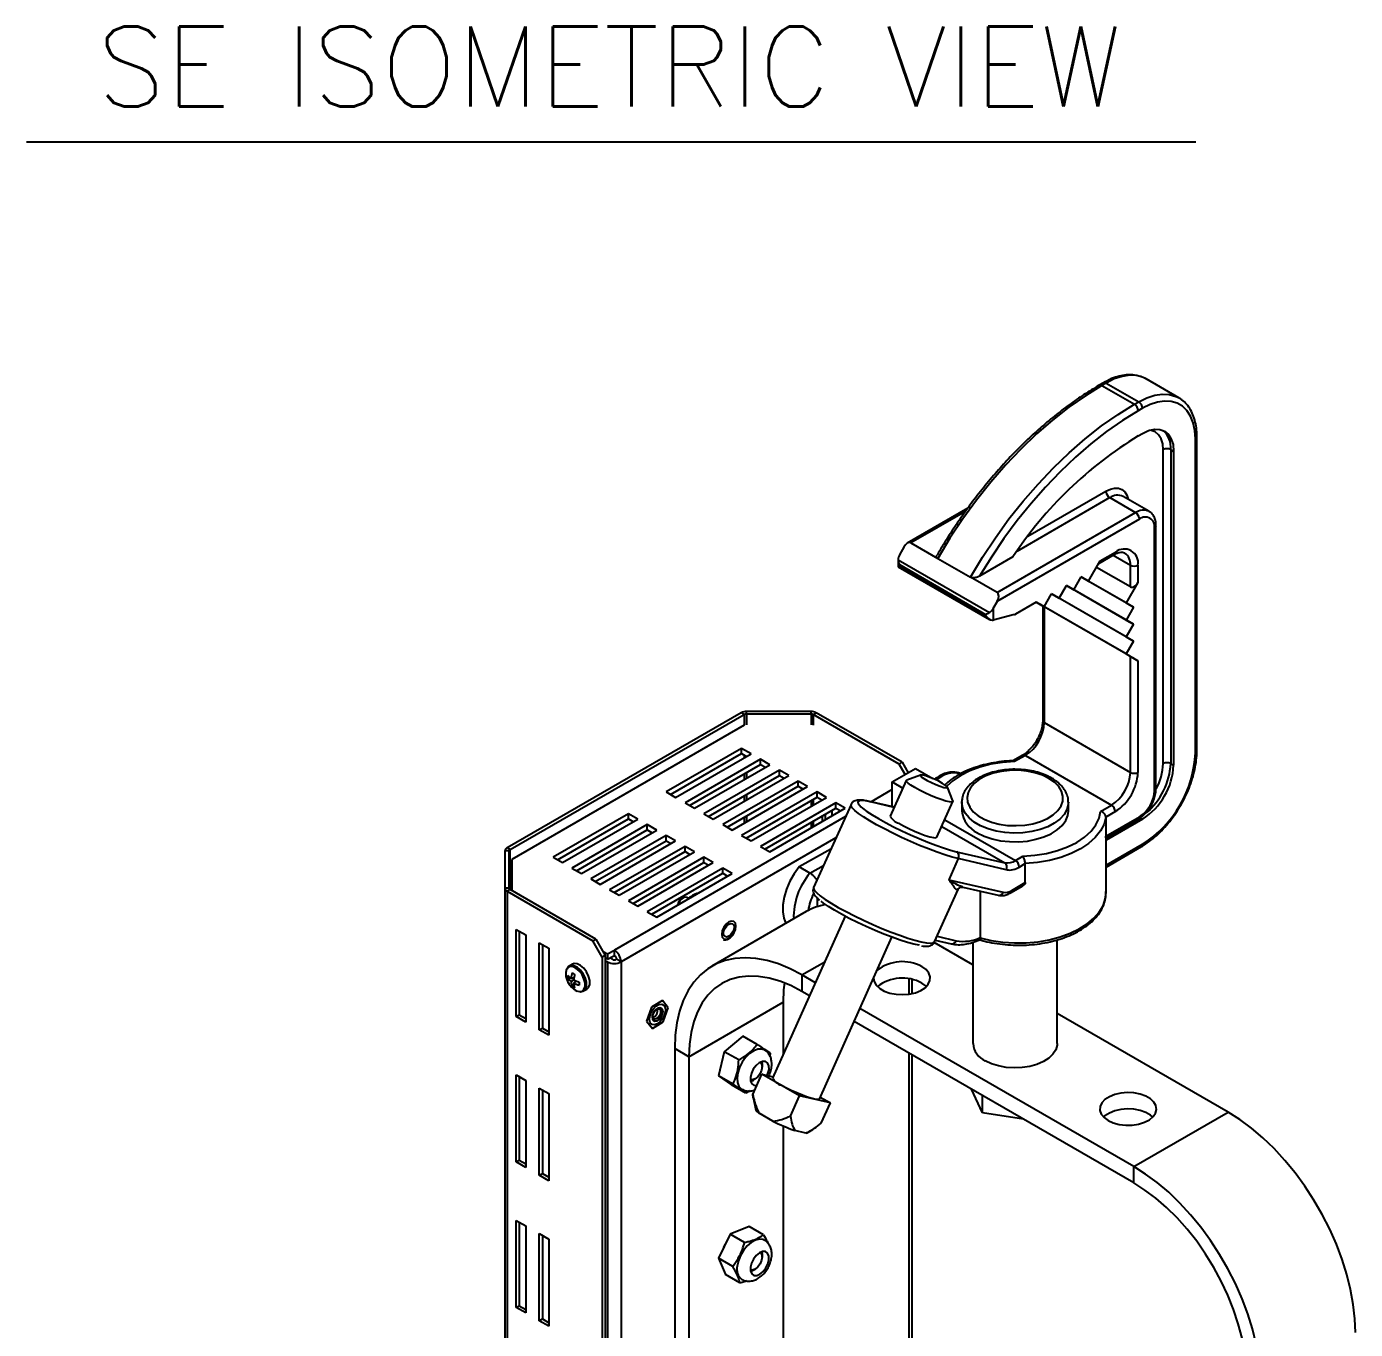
# Model space of a CAD drawing. Extents: x 8 to 113, y 1 to 87.
# Drawn here: x 70.4 to 82.86, y 74.02 to 86.24 of the extents above; entities that cross this region are included whole.
import ezdxf
from ezdxf.enums import TextEntityAlignment as Align

# ---------------------------------------------------------------- set-up
doc = ezdxf.new("R2010")
doc.units = 0
doc.header["$MEASUREMENT"] = 0
doc.layers.add('OBJECT', color=7, linetype='CONTINUOUS')
doc.styles.get("Standard").update_dxf_attribs({"font": 'SIMPLEX'})

msp = doc.modelspace()

# ---------------------------------------------------------------- linework, layer by layer
at = {"layer": 'OBJECT', "color": 1}
msp.add_line((70.4, 85.154), (81.363, 85.154), dxfattribs=at)
at = {"layer": 'OBJECT'}
for p, q in [((80.497, 82.897), (80.457, 82.874)), ((80.522, 82.894), (80.482, 82.871)), ((80.482, 82.871), (80.788, 82.695)), ((80.522, 82.894), (80.828, 82.718)), ((81.203, 82.755), (80.897, 82.932)), ((80.788, 82.695), (80.828, 82.718)), ((80.863, 82.657), (80.823, 82.634)), ((80.823, 82.399), (80.863, 82.422)), ((81.358, 79.427), (81.358, 82.371)), ((81.373, 79.448), (81.373, 82.391)), ((81.057, 79.325), (81.057, 82.269)), ((81.128, 82.269), (81.154, 82.253)), ((81.128, 82.269), (81.128, 79.325)), ((81.154, 82.253), (81.154, 79.31)), ((79.789, 81.458), (80.52, 81.88)), ((80.556, 81.819), (79.684, 81.315)), ((80.556, 81.819), (80.798, 81.679)), ((80.923, 81.691), (80.68, 81.831)), ((79.224, 81.719), (78.657, 81.392)), ((79.203, 81.69), (78.692, 81.395)), ((79.5, 80.929), (80.798, 81.679)), ((80.833, 81.617), (79.502, 80.849)), ((80.975, 79.072), (80.975, 81.536)), ((80.989, 79.093), (80.989, 81.556)), ((78.624, 81.356), (78.586, 81.288)), ((78.692, 81.395), (78.943, 81.25)), ((78.572, 81.237), (78.572, 81.172)), ((78.572, 81.235), (79.427, 80.741)), ((78.943, 81.25), (79.249, 81.074)), ((79.648, 81.263), (79.335, 81.083)), ((80.452, 81.201), (80.597, 81.286)), ((80.466, 81.227), (80.608, 81.308)), ((80.587, 81.28), (80.749, 81.186)), ((78.572, 81.172), (79.429, 80.677)), ((79.394, 80.722), (78.586, 81.188)), ((78.586, 81.188), (78.586, 81.181)), ((78.586, 81.181), (79.394, 80.715)), ((80.356, 81.036), (80.466, 81.227)), ((80.749, 80.982), (80.431, 81.165)), ((80.749, 80.982), (80.749, 81.186)), ((80.82, 81.186), (80.82, 81.023)), ((79.5, 80.929), (79.249, 81.074)), ((80.08, 80.876), (80.149, 80.996)), ((80.149, 80.996), (80.218, 80.956)), ((80.218, 80.956), (80.149, 80.996)), ((80.71, 80.672), (80.149, 80.996)), ((80.779, 80.632), (80.149, 80.996)), ((80.218, 80.956), (80.287, 81.076)), ((80.287, 81.076), (80.356, 81.036)), ((80.356, 81.036), (80.287, 81.076)), ((80.71, 80.832), (80.287, 81.075)), ((80.779, 80.792), (80.287, 81.075)), ((80.82, 81.023), (80.71, 80.832)), ((79.942, 80.797), (80.011, 80.916)), ((80.011, 80.916), (80.08, 80.876)), ((80.08, 80.876), (80.011, 80.916)), ((80.71, 80.513), (80.011, 80.916)), ((80.779, 80.473), (80.011, 80.916)), ((79.464, 80.781), (79.502, 80.849)), ((79.464, 80.781), (79.464, 80.672)), ((79.867, 80.84), (79.672, 80.727)), ((79.867, 80.84), (79.942, 80.797)), ((79.942, 80.797), (79.867, 80.84)), ((80.71, 80.354), (79.867, 80.84)), ((79.927, 80.806), (79.867, 80.84)), ((79.927, 80.806), (79.927, 79.73)), ((80.749, 80.331), (79.942, 80.797)), ((79.942, 80.797), (79.942, 79.71)), ((80.71, 80.832), (80.779, 80.792)), ((80.779, 80.792), (80.71, 80.672)), ((79.394, 80.715), (79.394, 80.722)), ((79.662, 80.723), (79.464, 80.672)), ((80.71, 80.672), (80.779, 80.632)), ((80.779, 80.632), (80.71, 80.513)), ((80.71, 80.513), (80.779, 80.473)), ((80.779, 80.473), (80.71, 80.354)), ((80.71, 80.354), (80.82, 80.29)), ((80.749, 79.243), (80.749, 80.331)), ((80.82, 80.29), (80.82, 79.243)), ((77.101, 79.803), (74.905, 78.535)), ((74.933, 78.519), (77.129, 79.787)), ((77.129, 79.787), (77.101, 79.803)), ((77.129, 79.787), (77.129, 79.685)), ((77.15, 79.792), (77.15, 79.815)), ((77.755, 79.815), (77.15, 79.815)), ((77.15, 79.792), (77.755, 79.792)), ((77.15, 79.792), (77.15, 79.69)), ((77.755, 79.792), (77.755, 79.815)), ((77.755, 79.792), (77.755, 79.69)), ((77.776, 79.787), (77.804, 79.803)), ((78.58, 79.322), (77.776, 79.787)), ((77.776, 79.787), (77.776, 79.685)), ((78.608, 79.339), (77.804, 79.803)), ((77.129, 79.685), (74.949, 78.426)), ((79.942, 79.71), (80.749, 79.243)), ((77.104, 79.468), (76.397, 79.06)), ((76.439, 79.036), (77.104, 79.419)), ((76.485, 79.009), (77.193, 79.417)), ((77.281, 79.366), (76.574, 78.958)), ((77.193, 79.417), (77.104, 79.468)), ((77.104, 79.419), (77.104, 79.468)), ((77.104, 79.419), (77.15, 79.393)), ((77.129, 79.405), (77.129, 79.381)), ((77.369, 79.315), (77.281, 79.366)), ((77.281, 79.317), (77.281, 79.366)), ((79.74, 79.406), (79.647, 79.352)), ((79.765, 79.403), (79.662, 79.344)), ((79.765, 79.403), (80.572, 78.937)), ((76.616, 78.934), (77.281, 79.317)), ((76.662, 78.907), (77.369, 79.315)), ((77.458, 79.264), (76.751, 78.856)), ((77.15, 79.242), (77.15, 79.189)), ((77.281, 79.317), (77.327, 79.291)), ((77.546, 79.213), (77.458, 79.264)), ((77.458, 79.215), (77.458, 79.264)), ((78.517, 79.155), (78.735, 79.28)), ((78.58, 79.322), (78.608, 79.339)), ((78.637, 79.224), (78.58, 79.322)), ((78.608, 79.339), (78.665, 79.24)), ((78.735, 79.28), (78.897, 79.186)), ((81.128, 79.325), (81.154, 79.31)), ((76.793, 78.831), (77.458, 79.215)), ((76.839, 78.805), (77.546, 79.213)), ((77.634, 79.162), (76.927, 78.754)), ((76.97, 78.729), (77.634, 79.113)), ((77.129, 79.229), (77.129, 79.176)), ((77.458, 79.215), (77.504, 79.189)), ((77.723, 79.111), (77.634, 79.162)), ((77.634, 79.113), (77.634, 79.162)), ((77.634, 79.113), (77.68, 79.087)), ((78.648, 79.167), (78.498, 78.832)), ((78.517, 78.921), (78.517, 79.155)), ((78.517, 79.155), (78.617, 79.097)), ((78.782, 79.218), (78.652, 79.17)), ((78.896, 79.186), (78.897, 79.186)), ((78.897, 79.186), (78.897, 79.185)), ((76.397, 79.06), (76.485, 79.009)), ((77.016, 78.703), (77.723, 79.111)), ((77.811, 79.06), (77.104, 78.652)), ((77.129, 79.025), (77.129, 78.972)), ((77.147, 78.627), (77.811, 79.011)), ((77.15, 79.038), (77.15, 78.985)), ((77.193, 78.601), (77.9, 79.009)), ((77.776, 78.991), (77.776, 78.938)), ((77.9, 79.009), (77.811, 79.06)), ((77.811, 79.011), (77.811, 79.06)), ((77.811, 79.011), (77.857, 78.985)), ((78.517, 79.082), (78.318, 78.967)), ((79.086, 78.976), (79.035, 79.105)), ((76.574, 78.958), (76.662, 78.907)), ((77.988, 78.958), (77.281, 78.55)), ((77.323, 78.525), (77.988, 78.909)), ((77.369, 78.499), (78.076, 78.907)), ((77.755, 78.978), (77.755, 78.925)), ((78.13, 78.943), (77.779, 78.163)), ((77.951, 78.888), (77.951, 78.835)), ((78.076, 78.907), (77.988, 78.958)), ((77.988, 78.909), (77.988, 78.958)), ((77.988, 78.909), (78.034, 78.882)), ((78.536, 78.916), (78.304, 78.97)), ((78.535, 78.915), (78.313, 78.967)), ((78.517, 78.935), (78.5, 78.925)), ((78.935, 78.635), (79.086, 78.97)), ((79.168, 78.963), (79.168, 78.971)), ((79.168, 78.963), (79.168, 78.881)), ((80.168, 78.881), (80.168, 78.963)), ((80.47, 78.878), (80.572, 78.937)), ((80.608, 78.876), (80.519, 78.824)), ((76.043, 78.856), (75.336, 78.448)), ((75.379, 78.423), (76.043, 78.807)), ((75.425, 78.397), (76.132, 78.805)), ((76.22, 78.754), (75.513, 78.346)), ((78.078, 78.829), (75.911, 77.577)), ((76.132, 78.805), (76.043, 78.856)), ((76.043, 78.807), (76.043, 78.856)), ((76.043, 78.807), (76.089, 78.78)), ((76.309, 78.703), (76.22, 78.754)), ((76.22, 78.705), (76.22, 78.754)), ((76.751, 78.856), (76.839, 78.805)), ((76.927, 78.754), (77.016, 78.703)), ((77.129, 78.821), (77.129, 78.768)), ((77.15, 78.834), (77.15, 78.78)), ((77.755, 78.774), (77.755, 78.721)), ((77.776, 78.787), (77.776, 78.733)), ((77.862, 78.783), (77.862, 78.837)), ((77.891, 78.8), (77.891, 78.853)), ((79.01, 78.8), (79.673, 78.418)), ((80.519, 78.646), (80.833, 78.827)), ((80.519, 78.824), (80.519, 78.646)), ((80.52, 78.63), (80.823, 78.804)), ((80.863, 78.805), (80.521, 78.608)), ((80.842, 78.817), (80.863, 78.805)), ((75.556, 78.321), (76.22, 78.705)), ((75.602, 78.295), (76.309, 78.703)), ((76.397, 78.652), (75.69, 78.244)), ((77.989, 78.63), (75.975, 77.467)), ((76.22, 78.705), (76.266, 78.678)), ((76.485, 78.601), (76.397, 78.652)), ((76.397, 78.603), (76.397, 78.652)), ((77.104, 78.652), (77.193, 78.601)), ((77.15, 78.629), (77.15, 78.625)), ((78.981, 78.737), (79.571, 78.396)), ((80.521, 78.117), (80.521, 78.63)), ((74.924, 78.507), (74.884, 78.507)), ((74.884, 78.507), (74.884, 78.158)), ((74.933, 78.519), (74.905, 78.535)), ((74.924, 78.158), (74.924, 78.507)), ((74.933, 78.146), (74.933, 78.519)), ((75.732, 78.219), (76.397, 78.603)), ((75.778, 78.193), (76.485, 78.601)), ((76.574, 78.55), (75.867, 78.142)), ((75.909, 78.117), (76.574, 78.501)), ((75.955, 78.091), (76.662, 78.499)), ((76.397, 78.603), (76.443, 78.576)), ((76.662, 78.499), (76.574, 78.55)), ((76.574, 78.501), (76.574, 78.55)), ((76.574, 78.501), (76.62, 78.474)), ((77.281, 78.55), (77.369, 78.499)), ((77.942, 78.524), (77.643, 78.358)), ((79.12, 78.5), (79.571, 78.396)), ((80.521, 78.373), (80.863, 78.57)), ((80.521, 78.356), (80.853, 78.547)), ((74.949, 78.426), (74.949, 78.137)), ((75.336, 78.448), (75.425, 78.397)), ((76.751, 78.448), (76.043, 78.04)), ((76.086, 78.015), (76.751, 78.399)), ((76.132, 77.989), (76.839, 78.397)), ((76.839, 78.397), (76.751, 78.448)), ((76.751, 78.399), (76.751, 78.448)), ((76.751, 78.399), (76.797, 78.372)), ((77.745, 78.299), (77.872, 78.37)), ((79.135, 78.435), (79.046, 78.237)), ((79.586, 78.331), (79.135, 78.435)), ((79.673, 78.418), (79.742, 78.457)), ((79.764, 78.389), (79.708, 78.356)), ((79.764, 78.21), (79.764, 78.389)), ((75.513, 78.346), (75.602, 78.295)), ((75.69, 78.244), (75.778, 78.193)), ((76.927, 78.346), (76.22, 77.937)), ((76.263, 77.913), (76.927, 78.297)), ((76.309, 77.886), (77.016, 78.295)), ((77.016, 78.295), (76.927, 78.346)), ((76.927, 78.297), (76.927, 78.346)), ((76.927, 78.297), (76.973, 78.27)), ((77.745, 78.299), (77.643, 78.358)), ((74.884, 78.158), (74.884, 72.626)), ((74.924, 78.158), (74.884, 78.158)), ((74.933, 78.146), (74.905, 78.129)), ((74.905, 78.129), (74.905, 72.597)), ((74.905, 78.129), (75.709, 77.665)), ((75.738, 77.681), (74.933, 78.146)), ((75.867, 78.142), (75.955, 78.091)), ((78.912, 77.654), (79.133, 78.146)), ((79.046, 78.237), (79.556, 78.119)), ((79.143, 78.158), (79.144, 78.16)), ((79.177, 78.168), (79.509, 78.091)), ((79.342, 78.13), (79.342, 77.696)), ((79.626, 78.114), (79.741, 78.18)), ((79.637, 78.137), (79.764, 78.21)), ((76.043, 78.04), (76.132, 77.989)), ((76.555, 78.068), (76.542, 78.06)), ((76.608, 78.061), (76.59, 78.071)), ((77.813, 78.053), (77.812, 77.984)), ((77.813, 78.063), (77.813, 78.053)), ((76.22, 77.937), (76.309, 77.886)), ((77.71, 77.938), (76.826, 77.427)), ((78.076, 77.894), (77.395, 76.377)), ((74.992, 77.771), (75.08, 77.72)), ((74.992, 76.954), (74.992, 77.771)), ((75.02, 77.754), (75.02, 76.97)), ((75.08, 77.72), (75.08, 76.903)), ((75.207, 77.646), (75.296, 77.595)), ((75.207, 76.83), (75.207, 77.646)), ((75.236, 77.63), (75.236, 76.846)), ((75.709, 77.665), (75.738, 77.681)), ((75.798, 77.512), (75.709, 77.665)), ((75.738, 77.681), (75.826, 77.528)), ((77.833, 76.181), (78.514, 77.698)), ((79.273, 77.439), (78.909, 77.649)), ((78.92, 77.671), (79.069, 77.637)), ((78.936, 77.707), (79.116, 77.665)), ((79.273, 77.651), (79.273, 76.701)), ((79.342, 77.696), (79.342, 77.692)), ((80.063, 76.701), (80.063, 77.674)), ((75.296, 77.595), (75.296, 76.779)), ((75.826, 77.528), (75.798, 77.512)), ((75.798, 77.512), (75.798, 72.184)), ((75.805, 77.565), (75.847, 77.541)), ((75.826, 77.528), (75.826, 72.2)), ((75.847, 77.492), (75.826, 77.504)), ((75.847, 77.541), (75.911, 77.577)), ((75.847, 77.541), (75.847, 77.492)), ((75.847, 77.492), (75.911, 77.528)), ((75.89, 77.492), (75.868, 77.504)), ((75.911, 77.528), (75.911, 77.577)), ((75.518, 77.445), (75.487, 77.427)), ((75.826, 77.479), (75.847, 77.467)), ((75.847, 77.467), (75.847, 72.286)), ((75.975, 77.467), (75.932, 77.492)), ((75.975, 77.467), (75.975, 72.286)), ((77.67, 77.344), (77.885, 77.468)), ((75.473, 77.312), (75.501, 77.315)), ((75.505, 77.312), (75.534, 77.322)), ((75.531, 77.297), (75.505, 77.282)), ((75.515, 77.239), (75.532, 77.261)), ((75.519, 77.317), (75.533, 77.319)), ((75.531, 77.267), (75.555, 77.286)), ((75.543, 77.276), (75.551, 77.288)), ((77.796, 77.271), (77.67, 77.344)), ((77.67, 77.344), (77.67, 77.19)), ((78.676, 77.165), (78.676, 77.308)), ((78.702, 77.17), (78.702, 77.303)), ((75.622, 77.194), (75.653, 77.211)), ((77.742, 77.149), (77.67, 77.19)), ((76.26, 77.042), (76.213, 76.91)), ((76.362, 77.105), (76.26, 77.042)), ((76.349, 77.033), (76.349, 77.033)), ((76.417, 77.037), (76.362, 77.105)), ((76.37, 76.906), (76.417, 77.037)), ((76.609, 76.578), (77.493, 77.088)), ((77.493, 77.088), (77.493, 76.596)), ((80.781, 75.548), (78.214, 77.03)), ((74.992, 76.954), (75.02, 76.97)), ((75.08, 76.903), (74.992, 76.954)), ((75.02, 76.97), (75.08, 76.936)), ((76.213, 76.91), (76.268, 76.842)), ((76.268, 76.842), (76.37, 76.906)), ((76.28, 76.914), (76.28, 76.914)), ((80.781, 75.394), (78.16, 76.908)), ((81.665, 76.058), (80.063, 76.983)), ((75.207, 76.83), (75.236, 76.846)), ((75.296, 76.779), (75.207, 76.83)), ((75.236, 76.846), (75.296, 76.811)), ((77.116, 76.771), (76.942, 76.625)), ((77.251, 76.693), (77.116, 76.771)), ((76.609, 76.578), (76.477, 76.655)), ((76.477, 76.655), (76.477, 70.895)), ((76.942, 76.625), (76.888, 76.398)), ((77.077, 76.547), (76.942, 76.625)), ((76.609, 76.578), (76.609, 70.972)), ((77.297, 76.486), (77.297, 76.507)), ((77.372, 76.61), (77.37, 76.584)), ((78.676, 73.845), (78.676, 76.61)), ((78.702, 73.882), (78.702, 76.595)), ((74.992, 76.407), (75.08, 76.356)), ((74.992, 75.591), (74.992, 76.407)), ((75.02, 76.391), (75.02, 75.607)), ((77.024, 76.32), (76.888, 76.398)), ((76.888, 76.398), (77.009, 76.315)), ((77.208, 76.225), (77.293, 76.415)), ((77.646, 76.211), (77.293, 76.415)), ((77.293, 76.415), (77.401, 76.39)), ((75.08, 76.356), (75.08, 75.54)), ((75.207, 75.466), (75.207, 76.283)), ((75.207, 76.283), (75.296, 76.232)), ((75.236, 76.266), (75.236, 75.482)), ((77.144, 76.237), (77.009, 76.315)), ((77.177, 76.257), (77.144, 76.237)), ((77.211, 76.358), (77.23, 76.369)), ((79.362, 76.051), (79.258, 76.274)), ((75.296, 76.232), (75.296, 75.415)), ((77.214, 76.193), (77.208, 76.225)), ((77.213, 76.196), (77.236, 76.081)), ((77.561, 76.021), (77.646, 76.211)), ((77.936, 76.144), (77.646, 76.211)), ((77.841, 76.198), (77.936, 76.144)), ((77.851, 75.954), (77.936, 76.144)), ((79.362, 76.051), (79.362, 76.214)), ((77.397, 75.973), (77.27, 76.047)), ((79.748, 75.991), (79.362, 76.051)), ((80.781, 75.548), (81.665, 76.058)), ((77.493, 75.929), (77.493, 71.422)), ((77.707, 75.862), (77.603, 75.887)), ((77.718, 75.865), (77.752, 75.885)), ((74.992, 75.591), (75.02, 75.607)), ((75.08, 75.54), (74.992, 75.591)), ((75.02, 75.607), (75.08, 75.572)), ((80.781, 75.394), (80.781, 75.548)), ((75.207, 75.466), (75.236, 75.482)), ((75.296, 75.415), (75.207, 75.466)), ((75.236, 75.482), (75.296, 75.448)), ((74.992, 75.043), (75.08, 74.992)), ((74.992, 74.227), (74.992, 75.043)), ((75.02, 75.027), (75.02, 74.243)), ((75.08, 74.992), (75.08, 74.176)), ((75.207, 74.919), (75.296, 74.868)), ((75.207, 74.102), (75.207, 74.919)), ((75.236, 74.903), (75.236, 74.119)), ((76.997, 74.914), (76.886, 74.689)), ((77.174, 74.986), (76.997, 74.914)), ((77.132, 74.836), (76.997, 74.914)), ((77.309, 74.908), (77.174, 74.986)), ((75.296, 74.868), (75.296, 74.051)), ((76.936, 74.79), (76.949, 74.818)), ((77.021, 74.611), (76.886, 74.689)), ((76.886, 74.689), (76.952, 74.535)), ((77.297, 74.703), (77.297, 74.724)), ((77.087, 74.457), (76.952, 74.535)), ((77.211, 74.576), (77.23, 74.586)), ((74.992, 74.227), (75.02, 74.243)), ((75.08, 74.176), (74.992, 74.227)), ((75.02, 74.243), (75.08, 74.209)), ((75.207, 74.102), (75.236, 74.119)), ((75.296, 74.051), (75.207, 74.102)), ((75.236, 74.119), (75.296, 74.084))]:
    msp.add_line(p, q, dxfattribs=at)
at = {"layer": 'OBJECT', "flags": 128}
for points in [[(80.482, 82.871), (80.327, 82.775), (80.173, 82.667), (80.02, 82.547), (79.869, 82.416), (79.722, 82.275), (79.579, 82.124), (79.44, 81.964), (79.306, 81.795), (79.178, 81.62), (79.057, 81.438), (78.943, 81.25)], [(80.897, 82.932), (80.87, 82.945), (80.809, 82.963), (80.743, 82.966), (80.672, 82.956), (80.598, 82.932), (80.522, 82.894)], [(80.828, 82.718), (80.903, 82.755), (80.977, 82.78), (81.048, 82.79), (81.114, 82.786), (81.175, 82.769), (81.205, 82.754)], [(79.249, 81.074), (79.363, 81.261), (79.484, 81.443), (79.611, 81.619), (79.745, 81.787), (79.884, 81.947), (80.028, 82.099), (80.175, 82.24), (80.325, 82.371), (80.478, 82.491), (80.633, 82.599), (80.788, 82.695)], [(80.823, 82.634), (80.674, 82.541), (80.525, 82.438), (80.378, 82.323), (80.233, 82.198), (80.091, 82.062), (79.952, 81.918), (79.818, 81.765), (79.688, 81.604), (79.564, 81.436), (79.446, 81.262), (79.335, 81.083)], [(81.358, 82.371), (81.353, 82.449), (81.338, 82.52), (81.313, 82.583), (81.279, 82.635), (81.237, 82.676), (81.187, 82.704), (81.131, 82.721), (81.069, 82.724), (81.003, 82.714), (80.934, 82.692), (80.863, 82.657)], [(80.863, 82.422), (80.92, 82.448), (80.975, 82.46), (81.025, 82.458), (81.069, 82.442), (81.105, 82.412), (81.132, 82.369), (81.149, 82.316), (81.154, 82.253)], [(81.057, 82.269), (81.052, 82.324), (81.037, 82.371), (81.014, 82.408), (80.982, 82.435), (80.943, 82.449), (80.929, 82.451)], [(80.52, 81.88), (80.562, 81.899), (80.601, 81.908), (80.638, 81.907), (80.67, 81.895), (80.697, 81.873), (80.716, 81.842), (80.728, 81.804)], [(79.662, 79.344), (79.551, 79.336), (79.442, 79.319), (79.339, 79.292), (79.244, 79.257), (79.158, 79.215), (79.085, 79.165), (79.027, 79.114)], [(79.986, 79.187), (79.924, 79.217), (79.854, 79.24), (79.778, 79.255), (79.698, 79.263), (79.617, 79.262), (79.538, 79.252), (79.463, 79.235), (79.395, 79.21), (79.336, 79.179), (79.287, 79.142), (79.25, 79.1), (79.227, 79.056), (79.218, 79.009), (79.223, 78.963), (79.243, 78.918), (79.276, 78.875), (79.322, 78.837), (79.379, 78.804), (79.446, 78.778), (79.519, 78.758), (79.597, 78.747), (79.678, 78.744), (79.758, 78.749), (79.835, 78.762), (79.907, 78.784), (79.971, 78.812), (80.026, 78.846), (80.069, 78.886), (80.099, 78.929), (80.115, 78.974), (80.117, 79.021), (80.104, 79.067), (80.077, 79.111), (80.038, 79.151), (79.986, 79.187)], [(79.086, 78.976), (79.086, 78.97), (79.075, 78.965), (79.052, 78.967), (79.019, 78.975), (78.976, 78.988), (78.928, 79.006), (78.875, 79.028), (78.823, 79.051), (78.773, 79.076), (78.728, 79.101), (78.691, 79.123), (78.665, 79.142), (78.65, 79.158), (78.648, 79.167), (78.652, 79.17)], [(78.989, 79.14), (78.952, 79.16), (78.911, 79.179), (78.869, 79.196), (78.831, 79.21), (78.802, 79.217), (78.784, 79.219), (78.78, 79.214), (78.789, 79.202), (78.811, 79.187), (78.844, 79.168), (78.883, 79.148), (78.925, 79.129), (78.966, 79.114), (78.999, 79.103), (79.023, 79.099), (79.035, 79.101), (79.032, 79.109), (79.016, 79.122), (78.989, 79.14)], [(79.135, 78.435), (79.077, 78.45), (79.01, 78.471), (78.936, 78.496), (78.856, 78.526), (78.773, 78.559), (78.689, 78.595), (78.604, 78.634), (78.522, 78.673), (78.443, 78.713), (78.37, 78.752), (78.305, 78.79), (78.248, 78.826), (78.201, 78.858), (78.165, 78.887), (78.141, 78.911), (78.13, 78.931), (78.13, 78.943)], [(78.313, 78.967), (78.266, 78.976), (78.23, 78.979), (78.207, 78.976), (78.195, 78.967), (78.197, 78.952), (78.212, 78.932), (78.221, 78.922)], [(78.221, 78.922), (78.238, 78.907), (78.277, 78.878), (78.327, 78.845), (78.386, 78.81), (78.453, 78.773), (78.527, 78.734), (78.605, 78.696), (78.686, 78.658), (78.768, 78.623), (78.849, 78.59), (78.926, 78.561), (78.998, 78.535), (79.064, 78.515), (79.12, 78.5)], [(78.304, 78.97), (78.305, 78.97), (78.313, 78.967)], [(80.168, 78.964), (80.167, 78.944), (80.154, 78.896), (80.128, 78.849), (80.088, 78.806), (80.036, 78.767), (79.974, 78.734), (79.902, 78.708), (79.824, 78.689), (79.742, 78.677), (79.657, 78.674), (79.573, 78.679), (79.491, 78.693), (79.415, 78.714), (79.345, 78.742), (79.285, 78.777), (79.237, 78.817), (79.2, 78.861), (79.177, 78.908), (79.168, 78.957), (79.168, 78.963)], [(79.314, 78.677), (79.379, 78.645), (79.452, 78.621), (79.532, 78.603), (79.615, 78.594), (79.7, 78.593), (79.783, 78.6), (79.864, 78.616), (79.939, 78.639), (80.006, 78.668), (80.063, 78.705), (80.109, 78.746), (80.143, 78.791), (80.162, 78.838), (80.168, 78.881)], [(79.742, 78.457), (79.853, 78.466), (79.962, 78.483), (80.065, 78.51), (80.16, 78.544), (80.246, 78.587), (80.319, 78.636), (80.38, 78.691), (80.426, 78.751), (80.456, 78.813), (80.47, 78.878)], [(78.577, 78.766), (78.622, 78.741), (78.672, 78.716), (78.725, 78.693), (78.777, 78.671), (78.826, 78.653), (78.868, 78.64), (78.902, 78.632), (78.924, 78.63), (78.935, 78.635), (78.935, 78.635)], [(80.519, 78.824), (80.502, 78.758), (80.469, 78.694), (80.42, 78.633), (80.357, 78.576), (80.281, 78.526), (80.193, 78.482), (80.096, 78.445), (79.99, 78.417), (79.879, 78.398), (79.764, 78.389)], [(77.643, 78.358), (77.596, 78.293), (77.556, 78.222), (77.525, 78.149), (77.502, 78.075), (77.491, 78.003), (77.49, 77.937), (77.5, 77.877), (77.519, 77.828)], [(77.779, 78.163), (77.778, 78.155), (77.787, 78.137), (77.808, 78.113), (77.842, 78.085), (77.888, 78.052), (77.944, 78.016), (78.01, 77.978), (78.083, 77.938), (78.163, 77.897), (78.247, 77.857), (78.333, 77.817), (78.42, 77.78), (78.505, 77.746), (78.586, 77.716), (78.661, 77.69), (78.729, 77.669), (78.789, 77.654), (78.838, 77.644), (78.875, 77.641), (78.9, 77.644), (78.912, 77.654), (78.912, 77.654)], [(79.133, 78.146), (79.133, 78.146), (79.129, 78.141)], [(79.342, 77.692), (79.445, 77.668), (79.552, 77.652), (79.662, 77.645), (79.773, 77.646), (79.883, 77.656), (79.989, 77.674), (80.09, 77.701), (80.184, 77.735), (80.269, 77.776), (80.344, 77.823), (80.406, 77.876), (80.456, 77.933), (80.493, 77.993), (80.514, 78.056), (80.521, 78.117)], [(76.59, 78.071), (76.574, 78.075), (76.555, 78.068)], [(77.812, 78.037), (77.819, 78.046), (77.825, 78.053)], [(78.773, 77.621), (78.768, 77.622), (78.718, 77.632), (78.659, 77.649), (78.591, 77.67), (78.517, 77.697), (78.438, 77.727), (78.355, 77.761), (78.273, 77.798), (78.191, 77.836), (78.113, 77.875), (78.04, 77.914), (77.975, 77.951), (77.918, 77.986), (77.871, 78.018), (77.85, 78.035)], [(76.984, 77.841), (76.959, 77.821), (76.937, 77.791), (76.923, 77.758), (76.918, 77.726), (76.923, 77.699), (76.937, 77.683), (76.959, 77.679), (76.984, 77.687), (77.01, 77.708), (77.031, 77.737), (77.046, 77.77), (77.051, 77.803), (77.046, 77.829), (77.031, 77.846), (77.01, 77.85), (76.984, 77.841)], [(76.984, 77.841), (76.959, 77.82), (76.937, 77.791), (76.923, 77.758), (76.918, 77.726), (76.923, 77.699), (76.937, 77.683), (76.959, 77.679), (76.984, 77.687), (77.01, 77.708), (77.031, 77.737), (77.046, 77.77), (77.051, 77.802), (77.046, 77.829), (77.031, 77.845), (77.01, 77.85), (76.984, 77.841)], [(76.984, 77.841), (76.959, 77.82), (76.937, 77.791), (76.923, 77.758), (76.918, 77.726), (76.923, 77.699), (76.937, 77.683), (76.937, 77.683)], [(76.984, 77.707), (76.965, 77.7), (76.949, 77.704), (76.939, 77.716), (76.935, 77.736), (76.939, 77.76), (76.949, 77.784), (76.965, 77.806), (76.984, 77.821), (77.003, 77.828), (77.019, 77.825), (77.03, 77.812), (77.034, 77.793), (77.03, 77.769), (77.019, 77.744), (77.003, 77.722), (76.984, 77.707)], [(77.031, 77.846), (77.01, 77.85), (76.984, 77.841)], [(77.67, 77.344), (77.56, 77.401), (77.451, 77.447), (77.344, 77.48), (77.239, 77.5), (77.138, 77.506), (77.042, 77.5), (76.951, 77.481), (76.866, 77.448), (76.788, 77.403), (76.718, 77.346), (76.655, 77.277), (76.602, 77.197), (76.557, 77.106), (76.522, 77.005), (76.497, 76.896), (76.482, 76.779), (76.477, 76.655)], [(75.494, 77.25), (75.497, 77.246), (75.524, 77.217), (75.554, 77.196), (75.583, 77.188), (75.608, 77.193), (75.626, 77.209), (75.636, 77.236), (75.636, 77.271), (75.626, 77.309), (75.608, 77.347), (75.583, 77.381), (75.554, 77.406), (75.524, 77.42), (75.497, 77.422), (75.474, 77.412), (75.46, 77.389), (75.455, 77.358), (75.455, 77.358)], [(75.588, 77.188), (75.593, 77.187), (75.62, 77.192), (75.639, 77.21), (75.649, 77.238), (75.649, 77.274), (75.639, 77.314), (75.62, 77.354), (75.593, 77.389), (75.563, 77.416), (75.531, 77.431), (75.503, 77.433), (75.48, 77.422), (75.465, 77.4)], [(75.653, 77.211), (75.67, 77.227), (75.68, 77.256), (75.68, 77.292), (75.67, 77.332), (75.65, 77.372), (75.624, 77.407), (75.593, 77.434), (75.562, 77.449), (75.533, 77.451), (75.518, 77.445)], [(78.342, 77.313), (78.347, 77.282), (78.366, 77.248), (78.399, 77.218), (78.442, 77.193), (78.495, 77.174), (78.553, 77.163), (78.615, 77.16), (78.676, 77.165), (78.733, 77.178), (78.784, 77.199), (78.825, 77.225), (78.854, 77.257), (78.87, 77.291), (78.872, 77.327), (78.859, 77.361), (78.833, 77.394), (78.795, 77.422), (78.795, 77.422)], [(75.455, 77.358), (75.46, 77.321), (75.472, 77.288)], [(77.67, 77.19), (77.566, 77.244), (77.463, 77.286), (77.362, 77.315), (77.264, 77.331), (77.17, 77.334), (77.081, 77.324), (76.997, 77.301), (76.92, 77.265), (76.85, 77.216), (76.788, 77.155), (76.735, 77.083), (76.69, 77), (76.655, 76.907), (76.63, 76.805), (76.615, 76.695), (76.609, 76.578)], [(77.506, 77.27), (77.498, 77.205), (77.493, 77.088)], [(78.837, 77.236), (78.833, 77.24), (78.795, 77.268)], [(76.315, 76.887), (76.288, 76.877), (76.264, 76.88), (76.248, 76.896), (76.24, 76.922), (76.243, 76.956), (76.255, 76.991), (76.275, 77.025), (76.301, 77.051), (76.329, 77.067), (76.355, 77.07), (76.375, 77.061), (76.387, 77.039), (76.39, 77.009), (76.382, 76.974), (76.366, 76.939), (76.342, 76.908), (76.315, 76.887)], [(76.292, 76.911), (76.311, 76.915), (76.33, 76.928), (76.346, 76.948), (76.358, 76.972), (76.364, 76.997), (76.362, 77.017), (76.352, 77.031), (76.338, 77.037), (76.319, 77.032), (76.3, 77.019), (76.284, 76.999), (76.272, 76.975), (76.266, 76.951), (76.268, 76.93), (76.278, 76.916), (76.292, 76.911)], [(76.325, 77.027), (76.336, 77.023), (76.343, 77.012), (76.345, 76.996), (76.34, 76.977), (76.331, 76.959), (76.318, 76.943), (76.304, 76.933), (76.29, 76.93), (76.278, 76.934), (76.271, 76.944), (76.27, 76.96), (76.274, 76.979), (76.283, 76.998), (76.296, 77.013), (76.31, 77.023), (76.325, 77.027)], [(76.349, 77.033), (76.352, 77.031), (76.361, 77.017), (76.364, 76.997), (76.358, 76.972), (76.346, 76.948), (76.329, 76.928), (76.311, 76.915), (76.292, 76.911), (76.28, 76.914)], [(77.317, 76.641), (77.292, 76.65), (77.256, 76.649), (77.218, 76.634), (77.179, 76.608), (77.142, 76.571), (77.11, 76.526), (77.085, 76.477), (77.068, 76.427), (77.061, 76.378), (77.065, 76.335), (77.078, 76.3), (77.101, 76.276), (77.105, 76.274)], [(80.063, 76.701), (80.062, 76.685), (80.049, 76.642), (80.023, 76.601), (79.984, 76.564), (79.933, 76.532), (79.873, 76.506), (79.806, 76.487), (79.733, 76.476), (79.658, 76.473), (79.584, 76.478), (79.512, 76.491), (79.446, 76.512), (79.388, 76.54)], [(77.344, 76.403), (77.351, 76.42), (77.361, 76.458), (77.359, 76.493), (77.347, 76.519), (77.327, 76.533), (77.3, 76.533), (77.27, 76.52), (77.24, 76.496), (77.214, 76.462), (77.196, 76.423), (77.186, 76.384), (77.188, 76.35), (77.199, 76.324), (77.22, 76.31), (77.245, 76.309)], [(77.281, 76.527), (77.292, 76.512), (77.297, 76.486), (77.292, 76.453), (77.277, 76.419), (77.255, 76.39), (77.23, 76.369), (77.204, 76.36), (77.186, 76.362)], [(77.189, 76.346), (77.215, 76.358), (77.23, 76.369)], [(77.833, 76.181), (77.833, 76.18), (77.822, 76.176), (77.799, 76.178), (77.766, 76.186), (77.723, 76.199), (77.675, 76.217), (77.623, 76.238), (77.57, 76.262), (77.52, 76.287), (77.475, 76.311)], [(80.541, 75.98), (80.589, 75.958), (80.645, 75.943), (80.705, 75.936), (80.767, 75.937), (80.826, 75.946), (80.881, 75.963), (80.927, 75.987), (80.962, 76.016), (80.985, 76.049), (80.994, 76.084), (80.988, 76.12), (80.969, 76.153), (80.937, 76.184), (80.893, 76.209), (80.841, 76.227), (80.782, 76.239), (80.721, 76.242), (80.66, 76.237), (80.602, 76.223), (80.552, 76.203), (80.511, 76.176), (80.482, 76.145), (80.466, 76.111), (80.464, 76.075), (80.476, 76.04), (80.502, 76.008), (80.541, 75.98)], [(80.958, 76.012), (80.937, 76.03), (80.893, 76.055), (80.841, 76.074), (80.782, 76.085), (80.721, 76.088), (80.66, 76.083), (80.602, 76.07), (80.552, 76.05), (80.511, 76.023), (80.499, 76.012)], [(82.859, 73.991), (82.854, 74.121), (82.839, 74.256), (82.813, 74.394), (82.778, 74.535), (82.734, 74.677), (82.68, 74.819), (82.618, 74.96), (82.547, 75.099), (82.469, 75.234), (82.385, 75.364), (82.294, 75.489), (82.197, 75.606), (82.096, 75.716), (81.992, 75.817), (81.885, 75.908), (81.775, 75.988), (81.665, 76.058)], [(77.707, 75.862), (77.715, 75.864), (77.718, 75.865)], [(81.975, 73.48), (81.97, 73.61), (81.955, 73.745), (81.929, 73.884), (81.894, 74.025), (81.85, 74.167), (81.796, 74.309), (81.734, 74.45), (81.664, 74.589), (81.586, 74.724), (81.501, 74.854), (81.41, 74.979), (81.313, 75.096), (81.213, 75.206), (81.108, 75.307), (81.001, 75.398), (80.892, 75.478), (80.781, 75.548)], [(81.842, 73.557), (81.837, 73.68), (81.822, 73.808), (81.796, 73.939), (81.761, 74.072), (81.717, 74.207), (81.663, 74.341), (81.601, 74.473), (81.531, 74.602), (81.454, 74.728), (81.371, 74.848), (81.281, 74.961), (81.187, 75.067), (81.089, 75.164), (80.988, 75.251), (80.885, 75.328), (80.781, 75.394)], [(77.317, 74.859), (77.304, 74.864), (77.271, 74.868), (77.233, 74.859), (77.194, 74.837), (77.156, 74.804), (77.122, 74.762), (77.094, 74.715), (77.074, 74.664), (77.063, 74.614)], [(77.281, 74.744), (77.292, 74.73), (77.297, 74.703), (77.292, 74.67), (77.277, 74.637), (77.255, 74.607), (77.23, 74.586), (77.204, 74.577), (77.186, 74.58)], [(77.187, 74.604), (77.187, 74.569), (77.199, 74.543), (77.219, 74.528), (77.246, 74.527), (77.276, 74.539), (77.306, 74.563), (77.332, 74.597), (77.351, 74.635), (77.36, 74.674), (77.359, 74.709), (77.348, 74.735), (77.328, 74.75), (77.301, 74.751), (77.271, 74.739), (77.241, 74.715), (77.215, 74.681), (77.196, 74.643), (77.187, 74.604)], [(77.189, 74.564), (77.214, 74.575), (77.23, 74.587)]]:
    msp.add_lwpolyline(points, dxfattribs=at)
at = {"layer": 'OBJECT'}
for centre, radius, start, end in [((80.468, 82.851), 0.0252, 54.3866, 114.2872), ((80.508, 82.874), 0.0252, 54.3842, 114.3056), ((80.746, 82.63), 0.0768, 2.6063, 57.3938), ((80.786, 82.653), 0.0768, 2.6063, 57.3938), ((82.788, 79.187), 3.765, 121.4644, 146.5293), ((80.915, 82.288), 0.214, 354.8665, 48.9016), ((81.348, 82.394), 0.0251, 294.3761, 354.2895), ((81.092, 82.201), 0.0769, 62.6098, 117.3902), ((80.597, 81.883), 0.0768, 182.6063, 237.3938), ((80.629, 81.716), 0.126, 65.6939, 125.6172), ((80.871, 81.576), 0.126, 66.1, 125.5818), ((80.757, 81.614), 0.0768, 2.6045, 57.3956), ((80.889, 81.55), 0.0873, 350.7859, 129.2037), ((80.966, 81.558), 0.0239, 292.603, 356.0925), ((80.581, 81.307), 0.027, 307.9449, 3.3668), ((80.691, 81.207), 0.131, 350.7862, 129.2034), ((80.624, 81.198), 0.126, 354.392, 54.1625), ((80.785, 81.254), 0.0769, 242.6096, 297.3904), ((79.652, 80.76), 0.038, 285.0681, 300.5404), ((77.148, 79.714), 0.101, 88.8562, 118.0399), ((77.149, 79.748), 0.0433, 88.8557, 118.0415), ((77.757, 79.714), 0.101, 61.9599, 91.1435), ((77.755, 79.748), 0.0433, 61.9596, 91.1442), ((79.558, 79.727), 0.384, 302.6055, 357.3946), ((79.952, 79.732), 0.0251, 185.6946, 245.6256), ((79.751, 79.385), 0.0235, 52.0421, 116.6613), ((80.288, 79.474), 1.072, 302.4873, 357.5127), ((81.348, 79.45), 0.0251, 294.375, 354.3048), ((79.1, 78.99), 0.248, 77.4937, 133.3689), ((80.365, 79.261), 0.384, 302.6055, 357.3946), ((80.359, 79.264), 0.461, 302.6055, 357.3945), ((80.785, 79.312), 0.0769, 242.6096, 297.3904), ((80.522, 79.339), 0.633, 302.6054, 357.3945), ((80.482, 79.359), 0.646, 310.1677, 357.0362), ((80.54, 79.342), 0.517, 330.7362, 358.1148), ((81.092, 79.257), 0.0769, 62.6098, 117.3902), ((80.668, 79.086), 0.307, 302.6056, 357.3944), ((80.964, 79.095), 0.0251, 294.3747, 354.3052), ((79.419, 78.907), 0.252, 185.7958, 245.5244), ((80.531, 78.872), 0.0768, 2.605, 57.3951), ((78.624, 78.904), 0.146, 209.5321, 251.2111), ((80.809, 78.824), 0.0241, 304.227, 7.0847), ((74.919, 78.503), 0.0352, 114.3753, 174.3047), ((74.939, 78.505), 0.0151, 114.3728, 174.3045), ((79.09, 78.459), 0.0515, 332.1984, 53.703), ((80.838, 78.568), 0.0252, 305.7087, 5.6189), ((79.594, 78.537), 0.143, 260.7683, 303.3013), ((79.541, 78.355), 0.0515, 332.1986, 53.7027), ((79.631, 78.353), 0.0768, 2.605, 57.3951), ((78.224, 77.886), 0.632, 139.2679, 181.516), ((79.614, 78.5), 0.172, 260.7685, 303.3012), ((74.919, 78.161), 0.0352, 185.6954, 245.6247), ((74.939, 78.159), 0.0151, 185.6933, 245.6262), ((79.174, 78.121), 0.0489, 129.6224, 155.834), ((79.515, 78.134), 0.0437, 262.6056, 339.9177), ((79.574, 78.232), 0.114, 260.7683, 303.3011), ((79.612, 78.134), 0.0252, 305.7074, 5.619), ((76.584, 77.995), 0.0779, 122.7096, 175.6018), ((76.615, 77.977), 0.109, 123.051, 166.5776), ((78, 77.433), 0.582, 100.7941, 119.8629), ((78.225, 77.879), 0.501, 152.9897, 172.0211), ((79.075, 77.68), 0.0437, 262.6057, 339.9177), ((79.182, 78.022), 0.363, 259.4926, 296.1921), ((75.836, 77.461), 0.138, 2.6052, 57.3947), ((75.886, 77.489), 0.0461, 2.6051, 57.3949), ((75.911, 77.59), 0.138, 242.6096, 297.3904), ((75.911, 77.532), 0.0461, 242.6104, 297.3896), ((78.611, 77.086), 0.383, 61.2211, 127.9691), ((75.612, 77.326), 0.14, 174.267, 185.733), ((75.673, 77.379), 0.221, 204.276, 215.7186), ((75.59, 77.441), 0.155, 221.0269, 236.7733), ((75.584, 77.398), 0.14, 217.9563, 235.8737), ((75.753, 77.292), 0.248, 163.105, 175.3396), ((75.645, 77.292), 0.14, 184.1291, 202.0449), ((76.235, 78.582), 1.415, 239.4368, 240.5686), ((75.843, 77.276), 0.313, 166.3343, 176.1648), ((75.669, 77.578), 0.313, 243.8379, 253.6676), ((75.685, 77.275), 0.155, 183.2297, 198.975), ((75.637, 77.491), 0.248, 244.6632, 256.8973), ((76.995, 77.263), 1.414, 179.4337, 180.5663), ((78.61, 76.931), 0.384, 61.2966, 127.3656), ((75.597, 77.353), 0.14, 234.2692, 245.7361), ((76.246, 77.014), 0.0721, 290.2827, 9.7226), ((79.463, 76.715), 0.19, 184.2513, 247.0688), ((77.188, 76.507), 0.111, 348.7606, 13.3992), ((77.522, 76.449), 0.146, 209.5322, 251.2112), ((77.307, 76.118), 0.0804, 207.0486, 242.3059), ((78.16, 77.496), 1.703, 243.3872, 250.9034), ((77.187, 74.724), 0.112, 348.8638, 13.2959), ((77.176, 74.584), 0.117, 165.1446, 232.2231)]:
    msp.add_arc(centre, radius, start, end, dxfattribs=at)
for centre, major_axis, ratio, start_param, end_param in [((78.659, 81.335), (0.0326, 0.0603), 0.595383, 6.266291, 7.837087), ((78.622, 81.268), (0.0348, 0.0642), 0.558702, 1.555919, 2.373106), ((78.622, 81.208), (-0.0354, 0.0612), 0.577335, 0.817147, 1.570756), ((78.622, 81.201), (0.05, 0.0289), 0.00007, 2.356154, 3.141633), ((80.785, 81.043), (0.0354, 0.0612), 0.577335, 3.141633, 4.71243), ((79.466, 80.869), (0.0326, 0.0603), 0.595383, 4.695495, 6.266291), ((79.429, 80.742), (0.05, 0.0289), 0.00007, 1.602545, 2.356154), ((79.429, 80.802), (0.0348, 0.0642), 0.558702, 3.880325, 4.697512), ((79.977, 80.777), (0.05, -0.0289), 0.00007, 2.356235, 3.141633), ((79.429, 80.735), (-0.0354, 0.0612), 0.577335, 1.570756, 2.871515), ((79.429, 80.693), (0.0498, -0.0096), 0.40502, 5.305495, 5.575531), ((80.785, 80.311), (0.05, -0.0289), 0.00007, 0.785439, 2.356235)]:
    msp.add_ellipse(centre, major_axis=major_axis, ratio=ratio, start_param=start_param, end_param=end_param, dxfattribs=at)
for points, knots in [([(80.457, 82.874), (80.433, 82.859), (80.362, 82.817), (80.244, 82.741), (80.106, 82.64), (79.97, 82.53), (79.835, 82.412), (79.703, 82.285), (79.574, 82.15), (79.449, 82.009), (79.328, 81.86), (79.212, 81.706), (79.101, 81.546), (79.009, 81.403), (78.956, 81.314), (78.936, 81.28)], [0, 0, 0, 0, 0.043506, 0.126065, 0.208615, 0.291148, 0.373662, 0.456155, 0.53863, 0.621088, 0.703531, 0.785963, 0.868385, 0.950801, 1, 1, 1, 1]), ([(80.893, 82.932), (80.887, 82.936), (80.864, 82.951), (80.818, 82.964), (80.757, 82.973), (80.693, 82.969), (80.625, 82.955), (80.56, 82.931), (80.517, 82.907), (80.497, 82.897)], [0, 0, 0, 0, 0.058518, 0.215686, 0.373147, 0.532784, 0.695403, 0.860601, 1, 1, 1, 1]), ([(81.373, 82.391), (81.372, 82.406), (81.372, 82.447), (81.363, 82.511), (81.344, 82.581), (81.315, 82.643), (81.278, 82.695), (81.241, 82.732), (81.214, 82.747), (81.205, 82.752)], [0, 0, 0, 0, 0.0889085, 0.2572663, 0.4256722, 0.5929432, 0.7577639, 0.9192098, 1, 1, 1, 1]), ([(80.989, 81.556), (80.989, 81.565), (80.988, 81.589), (80.98, 81.624), (80.961, 81.658), (80.941, 81.681), (80.926, 81.688), (80.922, 81.69)], [0, 0, 0, 0, 0.157817, 0.422632, 0.671882, 0.910619, 1, 1, 1, 1]), ([(78.943, 81.25), (78.94, 81.252), (78.935, 81.256), (78.931, 81.265), (78.932, 81.273), (78.935, 81.278), (78.937, 81.28)], [0, 0, 0, 0, 0.244481, 0.487819, 0.830943, 1, 1, 1, 1]), ([(80.597, 81.286), (80.604, 81.289), (80.621, 81.298), (80.649, 81.307), (80.675, 81.308), (80.69, 81.306), (80.696, 81.301), (80.697, 81.3)], [0, 0, 0, 0, 0.137344, 0.399134, 0.661422, 0.933845, 1, 1, 1, 1]), ([(79.335, 81.083), (79.326, 81.079), (79.311, 81.072), (79.288, 81.067), (79.27, 81.067), (79.257, 81.07), (79.251, 81.073), (79.249, 81.074)], [0, 0, 0, 0, 0.350281, 0.585229, 0.760499, 0.899707, 1, 1, 1, 1]), ([(79.927, 79.73), (79.927, 79.723), (79.926, 79.701), (79.919, 79.661), (79.904, 79.611), (79.881, 79.56), (79.852, 79.512), (79.817, 79.469), (79.781, 79.434), (79.755, 79.415), (79.742, 79.407), (79.74, 79.406)], [0, 0, 0, 0, 0.067197, 0.197031, 0.328083, 0.460159, 0.592762, 0.725247, 0.856829, 0.979681, 1, 1, 1, 1]), ([(80.853, 78.547), (80.865, 78.555), (80.901, 78.576), (80.959, 78.619), (81.026, 78.679), (81.089, 78.747), (81.148, 78.821), (81.202, 78.901), (81.25, 78.985), (81.291, 79.072), (81.324, 79.161), (81.349, 79.249), (81.366, 79.337), (81.372, 79.403), (81.373, 79.439), (81.373, 79.448)], [0, 0, 0, 0, 0.044818, 0.129353, 0.213789, 0.29809, 0.382269, 0.466368, 0.550438, 0.634533, 0.718694, 0.802982, 0.887454, 0.972156, 1, 1, 1, 1]), ([(79.157, 79.23), (79.154, 79.232), (79.138, 79.241), (79.103, 79.246), (79.056, 79.246), (79.007, 79.233), (78.958, 79.211), (78.927, 79.188), (78.912, 79.178)], [0, 0, 0, 0, 0.044999, 0.232063, 0.420731, 0.616209, 0.819186, 1, 1, 1, 1]), ([(79.65, 79.353), (79.638, 79.352), (79.593, 79.351), (79.515, 79.342), (79.418, 79.325), (79.325, 79.301), (79.238, 79.27), (79.158, 79.233), (79.086, 79.189), (79.037, 79.153), (79.015, 79.13), (79.011, 79.126)], [0, 0, 0, 0, 0.045696, 0.176697, 0.307863, 0.439212, 0.570818, 0.702739, 0.834993, 0.9675, 1, 1, 1, 1]), ([(80.011, 79.19), (80, 79.195), (79.97, 79.212), (79.914, 79.235), (79.842, 79.255), (79.766, 79.268), (79.687, 79.273), (79.608, 79.272), (79.53, 79.262), (79.456, 79.245), (79.386, 79.222), (79.324, 79.191), (79.269, 79.154), (79.225, 79.111), (79.192, 79.064), (79.172, 79.017), (79.17, 78.986), (79.169, 78.972)], [0, 0, 0, 0, 0.0373973, 0.1075507, 0.1775581, 0.2473896, 0.3170934, 0.3867622, 0.4564947, 0.5263783, 0.5965296, 0.6670495, 0.7379688, 0.8090386, 0.8794097, 0.9479365, 1, 1, 1, 1]), ([(79.65, 79.353), (79.652, 79.352), (79.656, 79.352), (79.66, 79.347), (79.662, 79.344), (79.662, 79.344)], [0, 0, 0, 0, 0.530267, 0.989367, 1, 1, 1, 1]), ([(80.166, 78.964), (80.167, 78.969), (80.168, 78.99), (80.159, 79.027), (80.138, 79.074), (80.104, 79.118), (80.062, 79.157), (80.028, 79.179), (80.011, 79.19)], [0, 0, 0, 0, 0.050861, 0.238604, 0.426375, 0.618251, 0.81598, 1, 1, 1, 1]), ([(80.823, 78.804), (80.831, 78.809), (80.852, 78.823), (80.886, 78.852), (80.921, 78.895), (80.951, 78.943), (80.973, 78.994), (80.987, 79.045), (80.989, 79.077), (80.989, 79.093)], [0, 0, 0, 0, 0.084369, 0.23891, 0.392869, 0.546382, 0.700224, 0.855221, 1, 1, 1, 1]), ([(78.304, 78.97), (78.295, 78.972), (78.268, 78.978), (78.23, 78.984), (78.197, 78.984), (78.17, 78.979), (78.149, 78.968), (78.133, 78.954), (78.131, 78.943), (78.13, 78.941)], [0, 0, 0, 0, 0.117538, 0.351743, 0.597238, 0.736943, 0.856577, 0.970837, 1, 1, 1, 1]), ([(80.519, 78.824), (80.518, 78.829), (80.517, 78.838), (80.51, 78.852), (80.498, 78.864), (80.485, 78.873), (80.475, 78.877), (80.47, 78.878), (80.47, 78.878)], [0, 0, 0, 0, 0.197777, 0.395365, 0.598087, 0.812873, 0.995764, 1, 1, 1, 1]), ([(80.52, 78.63), (80.52, 78.63), (80.52, 78.629), (80.519, 78.632), (80.519, 78.637), (80.519, 78.643), (80.519, 78.646)], [0, 0, 0, 0, 0.097442, 0.481141, 0.777167, 1, 1, 1, 1]), ([(79.764, 78.389), (79.763, 78.393), (79.763, 78.403), (79.759, 78.419), (79.754, 78.434), (79.748, 78.448), (79.744, 78.455), (79.742, 78.457), (79.742, 78.457)], [0, 0, 0, 0, 0.197777, 0.395365, 0.598087, 0.812873, 0.995764, 1, 1, 1, 1]), ([(77.811, 78.233), (77.81, 78.234), (77.805, 78.243), (77.79, 78.261), (77.768, 78.284), (77.753, 78.294), (77.745, 78.299)], [0, 0, 0, 0, 0.037169, 0.361054, 0.680449, 1, 1, 1, 1]), ([(76.705, 78.115), (76.702, 78.114), (76.68, 78.107), (76.661, 78.097), (76.644, 78.088)], [0, 0, 0, 0, 0.119132, 1, 1, 1, 1]), ([(77.78, 78.162), (77.778, 78.158), (77.772, 78.146), (77.774, 78.124), (77.782, 78.103), (77.796, 78.082), (77.812, 78.064), (77.829, 78.05), (77.835, 78.045)], [0, 0, 0, 0, 0.075445, 0.227275, 0.380986, 0.569023, 0.840346, 1, 1, 1, 1]), ([(79.129, 78.141), (79.127, 78.14), (79.122, 78.139), (79.11, 78.151), (79.094, 78.174), (79.072, 78.204), (79.055, 78.227), (79.047, 78.237), (79.046, 78.237)], [0, 0, 0, 0, 0.172666, 0.350563, 0.584724, 0.823545, 0.997249, 1, 1, 1, 1]), ([(79.179, 78.17), (79.169, 78.172), (79.139, 78.179), (79.095, 78.208), (79.057, 78.23), (79.047, 78.237), (79.046, 78.237)], [0, 0, 0, 0, 0.25389, 0.796598, 0.996747, 1, 1, 1, 1]), ([(79.135, 78.145), (79.136, 78.149), (79.138, 78.155), (79.142, 78.158), (79.143, 78.158)], [0, 0, 0, 0, 0.687725, 1, 1, 1, 1]), ([(79.145, 78.159), (79.147, 78.161), (79.153, 78.167), (79.17, 78.17), (79.177, 78.167), (79.178, 78.167)], [0, 0, 0, 0, 0.266442, 0.847047, 1, 1, 1, 1]), ([(79.334, 77.676), (79.357, 77.669), (79.41, 77.653), (79.5, 77.637), (79.599, 77.626), (79.7, 77.622), (79.801, 77.625), (79.9, 77.636), (79.997, 77.654), (80.089, 77.679), (80.175, 77.711), (80.255, 77.749), (80.326, 77.793), (80.388, 77.843), (80.44, 77.897), (80.479, 77.955), (80.506, 78.016), (80.521, 78.074), (80.52, 78.111), (80.52, 78.127)], [0, 0, 0, 0, 0.046273, 0.10694, 0.16754, 0.228103, 0.288661, 0.349243, 0.409878, 0.470602, 0.531448, 0.592442, 0.653589, 0.714843, 0.776, 0.836737, 0.896646, 0.955457, 1, 1, 1, 1]), ([(79.764, 78.21), (79.763, 78.206), (79.762, 78.199), (79.754, 78.189), (79.746, 78.183), (79.741, 78.18)], [0, 0, 0, 0, 0.295943, 0.590033, 1, 1, 1, 1]), ([(76.644, 78.088), (76.638, 78.085), (76.621, 78.075), (76.608, 78.063), (76.6, 78.055)], [0, 0, 0, 0, 0.338116, 1, 1, 1, 1]), ([(79.509, 78.091), (79.518, 78.09), (79.539, 78.086), (79.575, 78.091), (79.605, 78.102), (79.622, 78.111), (79.626, 78.114)], [0, 0, 0, 0, 0.220582, 0.54925, 0.892257, 1, 1, 1, 1]), ([(76.934, 77.677), (76.938, 77.675), (76.948, 77.671), (76.969, 77.676), (76.995, 77.69), (77.019, 77.713), (77.03, 77.733), (77.036, 77.743)], [0, 0, 0, 0, 0.1083433, 0.3248849, 0.5517038, 0.7860264, 1, 1, 1, 1]), ([(78.791, 77.617), (78.801, 77.615), (78.827, 77.612), (78.854, 77.613), (78.881, 77.621), (78.901, 77.634), (78.908, 77.647), (78.911, 77.653)], [0, 0, 0, 0, 0.206569, 0.55018, 0.731766, 0.891119, 1, 1, 1, 1]), ([(79.069, 77.637), (79.081, 77.634), (79.112, 77.628), (79.167, 77.627), (79.234, 77.637), (79.291, 77.654), (79.325, 77.67), (79.336, 77.675)], [0, 0, 0, 0, 0.138001, 0.380616, 0.62633, 0.876419, 1, 1, 1, 1]), ([(79.342, 77.692), (79.342, 77.689), (79.341, 77.681), (79.338, 77.676), (79.337, 77.676), (79.336, 77.675)], [0, 0, 0, 0, 0.389877, 0.778219, 1, 1, 1, 1]), ([(75.458, 77.381), (75.457, 77.377), (75.455, 77.37), (75.455, 77.363), (75.455, 77.359)], [0, 0, 0, 0, 0.607196, 1, 1, 1, 1]), ([(75.455, 77.359), (75.455, 77.353), (75.456, 77.335), (75.464, 77.303), (75.482, 77.266), (75.506, 77.232), (75.534, 77.206), (75.554, 77.197), (75.563, 77.192)], [0, 0, 0, 0, 0.097108, 0.280167, 0.462972, 0.645836, 0.829718, 1, 1, 1, 1]), ([(77.077, 76.547), (77.102, 76.562), (77.153, 76.592), (77.21, 76.643), (77.239, 76.678), (77.251, 76.693)], [0, 0, 0, 0, 0.359917, 0.730732, 1, 1, 1, 1]), ([(77.251, 76.693), (77.258, 76.688), (77.282, 76.672), (77.32, 76.647), (77.352, 76.625), (77.367, 76.614), (77.372, 76.61)], [0, 0, 0, 0, 0.1285606, 0.4593809, 0.7998658, 1, 1, 1, 1]), ([(77.361, 76.399), (77.367, 76.414), (77.38, 76.445), (77.388, 76.493), (77.386, 76.539), (77.375, 76.579), (77.354, 76.612), (77.333, 76.633), (77.319, 76.639), (77.317, 76.64)], [0, 0, 0, 0, 0.169372, 0.354616, 0.522429, 0.678169, 0.825743, 0.970155, 1, 1, 1, 1]), ([(77.024, 76.32), (77.034, 76.344), (77.056, 76.394), (77.072, 76.473), (77.076, 76.525), (77.077, 76.547)], [0, 0, 0, 0, 0.359917, 0.730732, 1, 1, 1, 1]), ([(77.144, 76.237), (77.139, 76.241), (77.124, 76.252), (77.093, 76.274), (77.055, 76.299), (77.03, 76.315), (77.024, 76.32)], [0, 0, 0, 0, 0.200133, 0.530785, 0.87144, 1, 1, 1, 1]), ([(77.106, 76.275), (77.112, 76.271), (77.129, 76.26), (77.162, 76.255), (77.197, 76.256), (77.218, 76.264), (77.226, 76.267)], [0, 0, 0, 0, 0.16931, 0.480204, 0.782871, 1, 1, 1, 1]), ([(77.208, 76.225), (77.213, 76.202), (77.226, 76.148), (77.247, 76.087), (77.266, 76.054), (77.27, 76.047)], [0, 0, 0, 0, 0.37695, 0.863751, 1, 1, 1, 1]), ([(77.397, 75.973), (77.426, 75.978), (77.481, 75.986), (77.535, 76.01), (77.561, 76.021)], [0, 0, 0, 0, 0.515407, 1, 1, 1, 1]), ([(77.561, 76.021), (77.565, 75.995), (77.574, 75.945), (77.593, 75.906), (77.603, 75.887)], [0, 0, 0, 0, 0.519495, 1, 1, 1, 1]), ([(77.707, 75.862), (77.713, 75.865), (77.739, 75.876), (77.788, 75.906), (77.83, 75.938), (77.851, 75.954)], [0, 0, 0, 0, 0.1168858, 0.5538854, 1, 1, 1, 1]), ([(77.132, 74.836), (77.146, 74.84), (77.184, 74.848), (77.24, 74.867), (77.282, 74.89), (77.303, 74.904), (77.309, 74.908)], [0, 0, 0, 0, 0.200134, 0.530785, 0.87144, 1, 1, 1, 1]), ([(77.309, 74.908), (77.322, 74.887), (77.338, 74.86), (77.347, 74.837), (77.349, 74.832)], [0, 0, 0, 0, 0.779911, 1, 1, 1, 1]), ([(77.021, 74.611), (77.039, 74.635), (77.074, 74.685), (77.11, 74.762), (77.126, 74.814), (77.132, 74.836)], [0, 0, 0, 0, 0.359917, 0.730732, 1, 1, 1, 1]), ([(77.104, 74.493), (77.106, 74.491), (77.119, 74.482), (77.147, 74.474), (77.186, 74.472), (77.225, 74.481), (77.262, 74.5), (77.299, 74.528), (77.332, 74.565), (77.359, 74.609), (77.378, 74.658), (77.388, 74.706), (77.387, 74.752), (77.376, 74.793), (77.356, 74.827), (77.335, 74.849), (77.32, 74.856), (77.317, 74.857)], [0, 0, 0, 0, 0.013031, 0.082485, 0.148994, 0.216281, 0.28781, 0.365127, 0.446129, 0.527682, 0.610302, 0.695338, 0.773127, 0.845403, 0.913655, 0.980257, 1, 1, 1, 1]), ([(77.087, 74.457), (77.083, 74.473), (77.076, 74.505), (77.052, 74.558), (77.03, 74.595), (77.021, 74.611)], [0, 0, 0, 0, 0.359916, 0.730732, 1, 1, 1, 1]), ([(77.153, 74.475), (77.145, 74.472), (77.125, 74.465), (77.101, 74.46), (77.087, 74.457)], [0, 0, 0, 0, 0.387506, 1, 1, 1, 1])]:
    msp.add_open_spline(points, degree=3, knots=knots, dxfattribs=at)

# ---------------------------------------------------------------- texts
at = {"layer": 'OBJECT', "color": 1}
msp.add_text('SE ISOMETRIC VIEW', height=0.75, dxfattribs=at).set_placement((75.864, 85.486), align=Align.CENTER)

doc.saveas('drawing.dxf')
